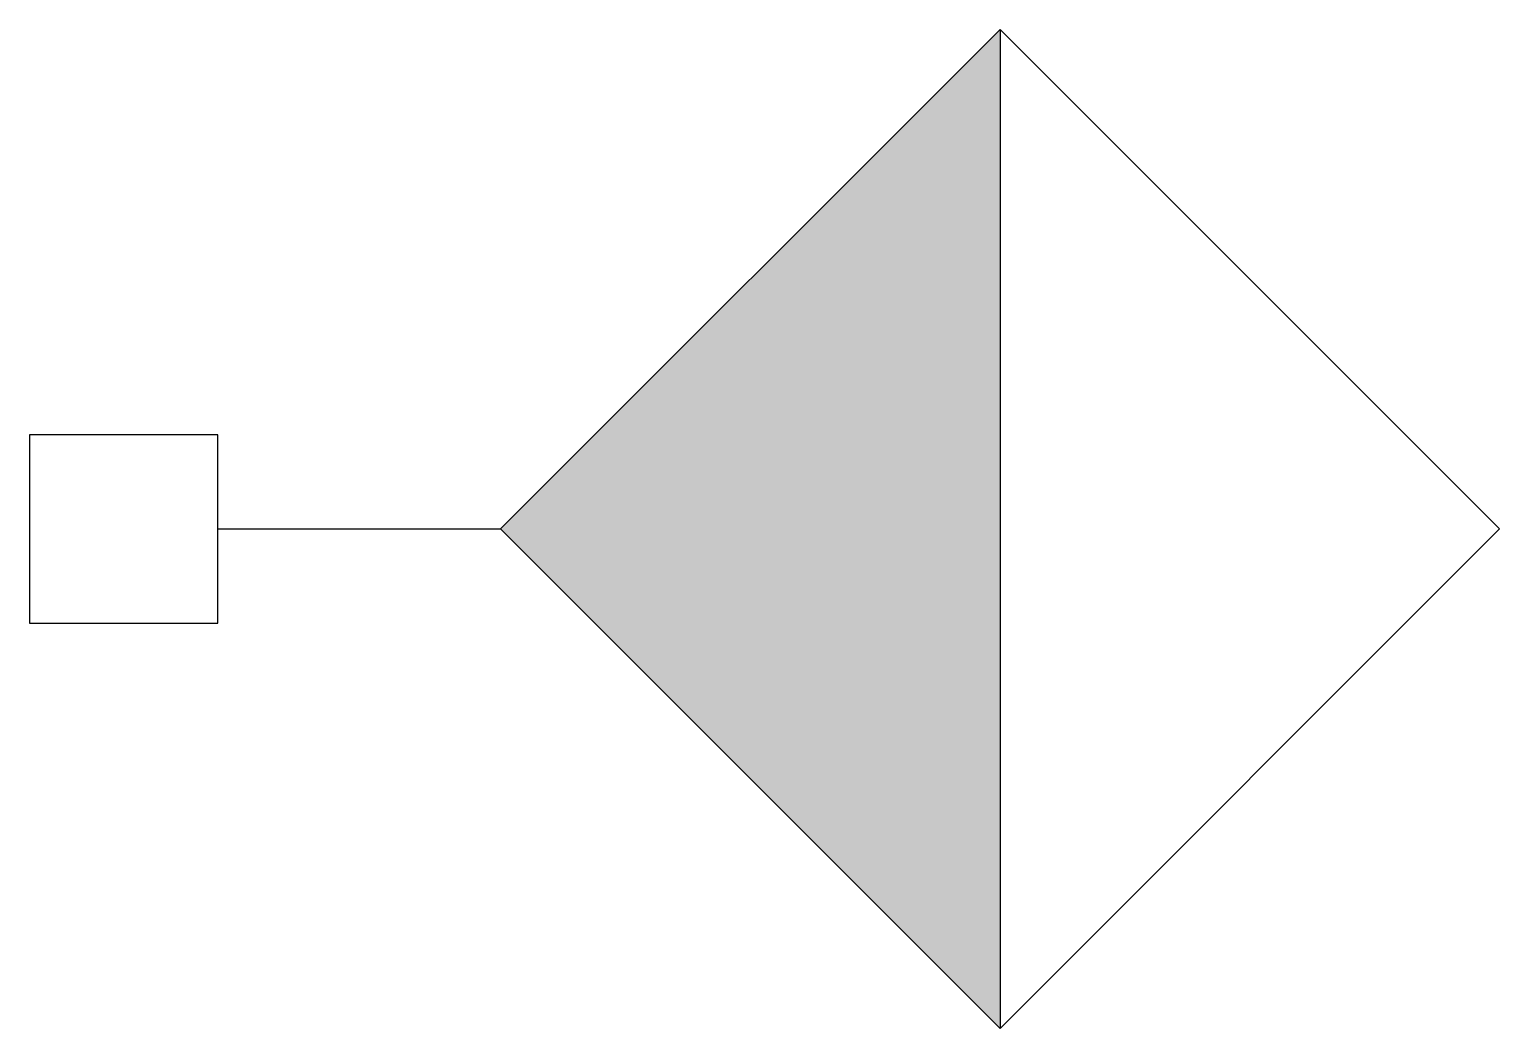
# Model space of a CAD drawing. Header units: millimetres. Extents: x -3105.544 to -3104.92, y 3729.915 to 3730.339.
import ezdxf

# ---------------------------------------------------------------- set-up
doc = ezdxf.new("R2010")
doc.units = ezdxf.units.MM
doc.header["$LTSCALE"] = 10
doc.layers.add('Ele_tomadas', color=2, linetype='Continuous')

msp = doc.modelspace()

# ---------------------------------------------------------------- hatches: boundary and pattern name
at = {"layer": 'Ele_tomadas'}
msp.add_hatch(color=1, dxfattribs=at).paths.add_polyline_path([(-3105.13167, 3729.91517), (-3105.13167, 3730.33944), (-3105.34381, 3730.12731)])

# ---------------------------------------------------------------- linework, layer by layer
at = {"layer": 'Ele_tomadas', "color": 1}
msp.add_line((-3105.13167, 3730.33944), (-3105.13167, 3729.91517), dxfattribs=at)
at = {"layer": 'Ele_tomadas', "color": 4}
msp.add_line((-3105.46381, 3730.12731), (-3105.34381, 3730.12731), dxfattribs=at)
msp.add_lwpolyline([(-3104.91954, 3730.12731), (-3105.13167, 3730.33944), (-3105.34381, 3730.12731), (-3105.13167, 3729.91517)], close=True, dxfattribs=at)
at = {"layer": 'Ele_tomadas', "color": 3}
msp.add_lwpolyline([(-3105.54381, 3730.08731), (-3105.46381, 3730.08731), (-3105.46381, 3730.16731), (-3105.54381, 3730.16731)], close=True, dxfattribs=at)

doc.saveas('drawing.dxf')
